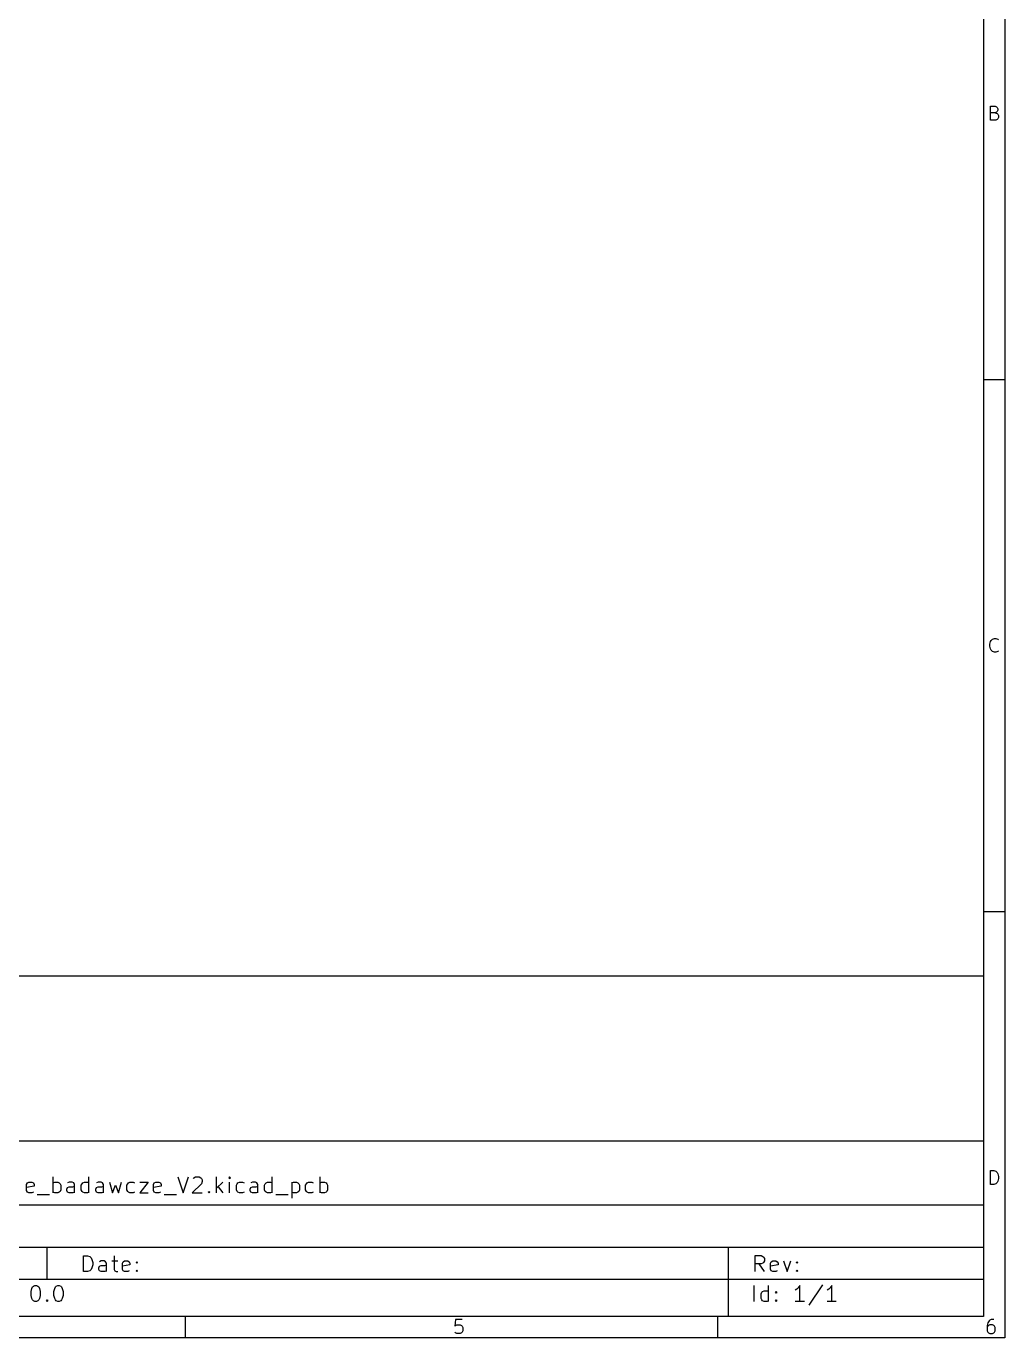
# Model space of a CAD drawing. Extents: x 10 to 287, y -200 to -10.
# Drawn here: x 195.1 to 287, y -200 to -76.8 of the extents above; entities that cross this region are included whole.
import ezdxf

# ---------------------------------------------------------------- set-up
doc = ezdxf.new("R2010")
doc.units = 0
doc.layers.add('BLACK', color=7, linetype='CONTINUOUS')

msp = doc.modelspace()

# ---------------------------------------------------------------- linework, layer by layer
at = {"layer": 'BLACK', "linetype": 'CONTINUOUS'}
for p, q in [((287.0022, -10), (287.0022, -200.0072)), ((285.0022, -12), (285.0022, -198.0072)), ((285.661723, -85.593604), (285.661723, -84.293604)), ((285.661723, -84.293604), (286.095057, -84.293604)), ((286.095057, -84.912652), (285.661723, -84.912652)), ((286.095057, -84.293604), (286.218866, -84.355509)), ((286.218866, -84.850747), (286.095057, -84.912652)), ((286.095057, -84.912652), (286.280771, -84.974557)), ((286.218866, -84.355509), (286.280771, -84.417414)), ((286.280771, -84.788842), (286.218866, -84.850747)), ((286.280771, -84.417414), (286.342676, -84.541223)), ((286.342676, -84.665033), (286.280771, -84.788842)), ((286.280771, -84.974557), (286.342676, -85.036461)), ((286.342676, -84.541223), (286.342676, -84.665033)), ((286.156961, -85.593604), (285.661723, -85.593604)), ((286.280771, -85.5317), (286.156961, -85.593604)), ((286.342676, -85.469795), (286.280771, -85.5317)), ((286.342676, -85.036461), (286.40458, -85.160271)), ((286.40458, -85.345985), (286.342676, -85.469795)), ((286.40458, -85.160271), (286.40458, -85.345985)), ((287.0022, -110), (285.0022, -110)), ((285.847438, -134.355509), (286.033152, -134.293604)), ((286.033152, -134.293604), (286.156961, -134.293604)), ((286.156961, -134.293604), (286.342676, -134.355509)), ((285.599819, -134.850747), (285.661723, -134.603128)), ((285.599819, -135.036461), (285.599819, -134.850747)), ((285.661723, -135.28408), (285.599819, -135.036461)), ((285.661723, -134.603128), (285.723628, -134.479319)), ((285.723628, -135.40789), (285.661723, -135.28408)), ((285.723628, -134.479319), (285.847438, -134.355509)), ((285.847438, -135.5317), (285.723628, -135.40789)), ((286.033152, -135.593604), (285.847438, -135.5317)), ((286.342676, -135.5317), (286.156961, -135.593604)), ((286.342676, -134.355509), (286.40458, -134.417414)), ((286.40458, -135.469795), (286.342676, -135.5317)), ((286.156961, -135.593604), (286.033152, -135.593604)), ((287.0022, -160), (285.0022, -160)), ((177.0022, -166.0072), (285.0022, -166.0072)), ((285.0022, -166.0072), (285.0022, -198.0072)), ((177.0022, -181.5072), (285.0022, -181.5072)), ((285.661723, -185.593604), (285.661723, -184.293604)), ((285.661723, -184.293604), (285.971247, -184.293604)), ((285.971247, -184.293604), (286.156961, -184.355509)), ((286.156961, -184.355509), (286.280771, -184.479319)), ((286.280771, -184.479319), (286.342676, -184.603128)), ((286.342676, -184.603128), (286.40458, -184.850747)), ((195.100884, -185.607614), (195.172312, -185.464757)), ((195.100884, -186.179042), (195.100884, -185.607614)), ((195.81517, -185.750471), (195.100884, -185.893328)), ((195.172312, -185.464757), (195.31517, -185.393328)), ((195.31517, -185.393328), (195.600884, -185.393328)), ((195.600884, -185.393328), (195.743741, -185.464757)), ((195.743741, -185.464757), (195.81517, -185.607614)), ((195.81517, -185.607614), (195.81517, -185.750471)), ((197.600883, -186.393328), (197.600883, -184.893328)), ((197.600883, -185.464757), (197.743741, -185.393328)), ((197.743741, -185.393328), (198.029455, -185.393328)), ((198.029455, -185.393328), (198.172312, -185.464757)), ((198.172312, -185.464757), (198.243741, -185.536185)), ((198.243741, -185.536185), (198.315169, -185.679042)), ((198.315169, -185.679042), (198.315169, -186.107614)), ((198.886598, -186.036185), (198.958026, -185.893328)), ((198.886598, -186.179042), (198.886598, -186.036185)), ((199.100884, -185.393328), (198.958026, -185.464757)), ((198.958026, -185.893328), (199.100884, -185.8219)), ((199.386598, -185.393328), (199.100884, -185.393328)), ((199.100884, -185.8219), (199.458026, -185.8219)), ((199.529455, -185.464757), (199.386598, -185.393328)), ((199.458026, -185.8219), (199.600884, -185.750471)), ((199.600884, -185.607614), (199.529455, -185.464757)), ((199.600884, -186.393328), (199.600884, -185.607614)), ((200.243741, -185.679042), (200.315169, -185.536185)), ((200.243741, -186.107614), (200.243741, -185.679042)), ((200.315169, -185.536185), (200.386598, -185.464757)), ((200.386598, -185.464757), (200.529455, -185.393328)), ((200.529455, -185.393328), (200.815169, -185.393328)), ((200.815169, -185.393328), (200.958027, -185.464757)), ((200.958027, -186.393328), (200.958027, -184.893328)), ((201.600884, -186.036185), (201.672312, -185.893328)), ((201.600884, -186.179042), (201.600884, -186.036185)), ((201.81517, -185.393328), (201.672312, -185.464757)), ((201.672312, -185.893328), (201.81517, -185.8219)), ((202.100884, -185.393328), (201.81517, -185.393328)), ((201.81517, -185.8219), (202.172312, -185.8219)), ((202.243741, -185.464757), (202.100884, -185.393328)), ((202.172312, -185.8219), (202.31517, -185.750471)), ((202.31517, -185.607614), (202.243741, -185.464757)), ((202.31517, -186.393328), (202.31517, -185.607614)), ((202.886598, -185.393328), (203.172313, -186.393328)), ((203.172313, -186.393328), (203.458027, -185.679042)), ((203.458027, -185.679042), (203.743741, -186.393328)), ((203.743741, -186.393328), (204.029455, -185.393328)), ((204.529456, -185.679042), (204.600884, -185.536185)), ((204.529456, -186.107614), (204.529456, -185.679042)), ((204.600884, -185.536185), (204.672313, -185.464757)), ((204.672313, -185.464757), (204.81517, -185.393328)), ((204.81517, -185.393328), (205.100884, -185.393328)), ((205.100884, -185.393328), (205.243742, -185.464757)), ((205.743741, -185.393328), (206.529456, -185.393328)), ((206.529456, -185.393328), (205.743741, -186.393328)), ((207.029456, -185.607614), (207.100884, -185.464757)), ((207.029456, -186.179042), (207.029456, -185.607614)), ((207.743742, -185.750471), (207.029456, -185.893328)), ((207.100884, -185.464757), (207.243742, -185.393328)), ((207.243742, -185.393328), (207.529456, -185.393328)), ((207.529456, -185.393328), (207.672313, -185.464757)), ((207.672313, -185.464757), (207.743742, -185.607614)), ((207.743742, -185.607614), (207.743742, -185.750471)), ((209.31517, -184.893328), (209.81517, -186.393328)), ((209.81517, -186.393328), (210.31517, -184.893328)), ((211.529455, -185.536185), (210.672312, -186.393328)), ((210.743741, -185.036185), (210.815169, -184.964757)), ((210.815169, -184.964757), (210.958027, -184.893328)), ((210.958027, -184.893328), (211.315169, -184.893328)), ((211.315169, -184.893328), (211.458027, -184.964757)), ((211.458027, -184.964757), (211.529455, -185.036185)), ((211.529455, -185.036185), (211.600884, -185.179042)), ((211.600884, -185.3219), (211.529455, -185.536185)), ((211.600884, -185.179042), (211.600884, -185.3219)), ((212.958026, -186.393328), (212.958026, -184.893328)), ((213.529455, -185.393328), (212.958026, -185.964757)), ((213.100884, -185.8219), (213.529455, -186.393328)), ((214.172312, -184.893328), (214.100884, -184.964757)), ((214.100884, -184.964757), (214.172312, -185.036185)), ((214.243741, -184.964757), (214.172312, -184.893328)), ((214.172312, -184.893328), (214.172312, -185.036185)), ((214.172312, -185.036185), (214.243741, -184.964757)), ((214.172312, -186.393328), (214.172312, -185.393328)), ((214.81517, -185.679042), (214.886598, -185.536185)), ((214.81517, -186.107614), (214.81517, -185.679042)), ((214.886598, -185.536185), (214.958027, -185.464757)), ((214.958027, -185.464757), (215.100884, -185.393328)), ((215.100884, -185.393328), (215.386598, -185.393328)), ((215.386598, -185.393328), (215.529456, -185.464757)), ((216.100884, -186.036185), (216.172312, -185.893328)), ((216.100884, -186.179042), (216.100884, -186.036185)), ((216.31517, -185.393328), (216.172312, -185.464757)), ((216.172312, -185.893328), (216.31517, -185.8219)), ((216.600884, -185.393328), (216.31517, -185.393328)), ((216.31517, -185.8219), (216.672312, -185.8219)), ((216.743741, -185.464757), (216.600884, -185.393328)), ((216.672312, -185.8219), (216.81517, -185.750471)), ((216.81517, -185.607614), (216.743741, -185.464757)), ((216.81517, -186.393328), (216.81517, -185.607614)), ((217.458027, -185.679042), (217.529455, -185.536185)), ((217.458027, -186.107614), (217.458027, -185.679042)), ((217.529455, -185.536185), (217.600884, -185.464757)), ((217.600884, -185.464757), (217.743741, -185.393328)), ((217.743741, -185.393328), (218.029455, -185.393328)), ((218.029455, -185.393328), (218.172313, -185.464757)), ((218.172313, -186.393328), (218.172313, -184.893328)), ((220.029455, -185.393328), (220.029455, -186.893328)), ((220.029455, -185.464757), (220.172313, -185.393328)), ((220.172313, -185.393328), (220.458027, -185.393328)), ((220.458027, -185.393328), (220.600884, -185.464757)), ((220.600884, -185.464757), (220.672313, -185.536185)), ((220.672313, -185.536185), (220.743741, -185.679042)), ((220.743741, -185.679042), (220.743741, -186.107614)), ((221.31517, -185.679042), (221.386598, -185.536185)), ((221.31517, -186.107614), (221.31517, -185.679042)), ((221.386598, -185.536185), (221.458027, -185.464757)), ((221.458027, -185.464757), (221.600884, -185.393328)), ((221.600884, -185.393328), (221.886598, -185.393328)), ((221.886598, -185.393328), (222.029456, -185.464757)), ((222.672312, -186.393328), (222.672312, -184.893328)), ((222.672312, -185.464757), (222.81517, -185.393328)), ((222.81517, -185.393328), (223.100884, -185.393328)), ((223.100884, -185.393328), (223.243741, -185.464757)), ((223.243741, -185.464757), (223.31517, -185.536185)), ((223.31517, -185.536185), (223.386598, -185.679042)), ((223.386598, -185.679042), (223.386598, -186.107614)), ((285.971247, -185.593604), (285.661723, -185.593604)), ((286.156961, -185.5317), (285.971247, -185.593604)), ((286.280771, -185.40789), (286.156961, -185.5317)), ((286.342676, -185.28408), (286.280771, -185.40789)), ((286.40458, -185.036461), (286.342676, -185.28408)), ((286.40458, -184.850747), (286.40458, -185.036461)), ((195.172312, -186.3219), (195.100884, -186.179042)), ((195.31517, -186.393328), (195.172312, -186.3219)), ((195.600884, -186.393328), (195.31517, -186.393328)), ((195.743741, -186.3219), (195.600884, -186.393328)), ((196.100884, -186.536185), (197.243741, -186.536185)), ((197.743741, -186.393328), (197.600883, -186.3219)), ((198.029455, -186.393328), (197.743741, -186.393328)), ((198.172312, -186.3219), (198.029455, -186.393328)), ((198.243741, -186.250471), (198.172312, -186.3219)), ((198.315169, -186.107614), (198.243741, -186.250471)), ((198.958026, -186.3219), (198.886598, -186.179042)), ((199.100884, -186.393328), (198.958026, -186.3219)), ((199.458026, -186.393328), (199.100884, -186.393328)), ((199.600884, -186.3219), (199.458026, -186.393328)), ((200.315169, -186.250471), (200.243741, -186.107614)), ((200.386598, -186.3219), (200.315169, -186.250471)), ((200.529455, -186.393328), (200.386598, -186.3219)), ((200.815169, -186.393328), (200.529455, -186.393328)), ((200.958027, -186.3219), (200.815169, -186.393328)), ((201.672312, -186.3219), (201.600884, -186.179042)), ((201.81517, -186.393328), (201.672312, -186.3219)), ((202.172312, -186.393328), (201.81517, -186.393328)), ((202.31517, -186.3219), (202.172312, -186.393328)), ((204.600884, -186.250471), (204.529456, -186.107614)), ((204.672313, -186.3219), (204.600884, -186.250471)), ((204.81517, -186.393328), (204.672313, -186.3219)), ((205.100884, -186.393328), (204.81517, -186.393328)), ((205.243742, -186.3219), (205.100884, -186.393328)), ((205.743741, -186.393328), (206.529456, -186.393328)), ((207.100884, -186.3219), (207.029456, -186.179042)), ((207.243742, -186.393328), (207.100884, -186.3219)), ((207.529456, -186.393328), (207.243742, -186.393328)), ((207.672313, -186.3219), (207.529456, -186.393328)), ((208.029456, -186.536185), (209.172313, -186.536185)), ((210.672312, -186.393328), (211.600884, -186.393328)), ((212.172312, -186.3219), (212.24374, -186.250471)), ((212.24374, -186.393328), (212.172312, -186.3219)), ((212.24374, -186.250471), (212.315169, -186.3219)), ((212.24374, -186.250471), (212.24374, -186.393328)), ((212.315169, -186.3219), (212.24374, -186.393328)), ((214.886598, -186.250471), (214.81517, -186.107614)), ((214.958027, -186.3219), (214.886598, -186.250471)), ((215.100884, -186.393328), (214.958027, -186.3219)), ((215.386598, -186.393328), (215.100884, -186.393328)), ((215.529456, -186.3219), (215.386598, -186.393328)), ((216.172312, -186.3219), (216.100884, -186.179042)), ((216.31517, -186.393328), (216.172312, -186.3219)), ((216.672312, -186.393328), (216.31517, -186.393328)), ((216.81517, -186.3219), (216.672312, -186.393328)), ((217.529455, -186.250471), (217.458027, -186.107614)), ((217.600884, -186.3219), (217.529455, -186.250471)), ((217.743741, -186.393328), (217.600884, -186.3219)), ((218.029455, -186.393328), (217.743741, -186.393328)), ((218.172313, -186.3219), (218.029455, -186.393328)), ((218.529456, -186.536185), (219.672313, -186.536185)), ((220.172313, -186.393328), (220.029455, -186.3219)), ((220.458027, -186.393328), (220.172313, -186.393328)), ((220.600884, -186.3219), (220.458027, -186.393328)), ((220.672313, -186.250471), (220.600884, -186.3219)), ((220.743741, -186.107614), (220.672313, -186.250471)), ((221.386598, -186.250471), (221.31517, -186.107614)), ((221.458027, -186.3219), (221.386598, -186.250471)), ((221.600884, -186.393328), (221.458027, -186.3219)), ((221.886598, -186.393328), (221.600884, -186.393328)), ((222.029456, -186.3219), (221.886598, -186.393328)), ((222.81517, -186.393328), (222.672312, -186.3219)), ((223.100884, -186.393328), (222.81517, -186.393328)), ((223.243741, -186.3219), (223.100884, -186.393328)), ((223.31517, -186.250471), (223.243741, -186.3219)), ((223.386598, -186.107614), (223.31517, -186.250471)), ((177.0022, -187.5072), (285.0022, -187.5072)), ((177.0022, -191.5072), (285.0022, -191.5072)), ((197.0022, -191.5072), (197.0022, -194.5072)), ((261.0022, -191.5072), (261.0022, -198.0072)), ((200.458026, -193.793328), (200.458026, -192.293328)), ((200.458026, -192.293328), (200.815169, -192.293328)), ((200.815169, -192.293328), (201.029455, -192.364757)), ((201.029455, -192.364757), (201.172312, -192.507614)), ((201.172312, -192.507614), (201.243741, -192.650471)), ((201.243741, -193.436185), (201.172312, -193.579042)), ((201.243741, -192.650471), (201.315169, -192.936185)), ((201.315169, -193.150471), (201.243741, -193.436185)), ((201.315169, -192.936185), (201.315169, -193.150471)), ((201.886598, -193.436185), (201.958026, -193.293328)), ((201.886598, -193.579042), (201.886598, -193.436185)), ((202.100884, -192.793328), (201.958026, -192.864757)), ((201.958026, -193.293328), (202.100884, -193.2219)), ((202.386598, -192.793328), (202.100884, -192.793328)), ((202.100884, -193.2219), (202.458026, -193.2219)), ((202.529455, -192.864757), (202.386598, -192.793328)), ((202.458026, -193.2219), (202.600884, -193.150471)), ((202.600884, -193.007614), (202.529455, -192.864757)), ((202.600884, -193.793328), (202.600884, -193.007614)), ((203.100884, -192.793328), (203.672312, -192.793328)), ((203.315169, -192.293328), (203.315169, -193.579042)), ((204.100884, -193.007614), (204.172312, -192.864757)), ((204.100884, -193.579042), (204.100884, -193.007614)), ((204.81517, -193.150471), (204.100884, -193.293328)), ((204.172312, -192.864757), (204.31517, -192.793328)), ((204.31517, -192.793328), (204.600884, -192.793328)), ((204.600884, -192.793328), (204.743741, -192.864757)), ((204.743741, -192.864757), (204.81517, -193.007614)), ((204.81517, -193.007614), (204.81517, -193.150471)), ((205.386598, -192.936185), (205.458026, -192.864757)), ((205.458026, -193.007614), (205.386598, -192.936185)), ((205.458026, -192.864757), (205.529455, -192.936185)), ((205.458026, -192.864757), (205.458026, -193.007614)), ((205.529455, -192.936185), (205.458026, -193.007614)), ((263.55671, -193.785528), (263.55671, -192.285528)), ((263.55671, -192.285528), (264.128139, -192.285528)), ((264.128139, -193.071242), (263.55671, -193.071242)), ((264.413853, -193.785528), (263.913853, -193.071242)), ((264.128139, -192.285528), (264.270996, -192.356957)), ((264.270996, -192.999814), (264.128139, -193.071242)), ((264.270996, -192.356957), (264.342425, -192.428385)), ((264.342425, -192.928385), (264.270996, -192.999814)), ((264.342425, -192.428385), (264.413853, -192.571242)), ((264.413853, -192.785528), (264.342425, -192.928385)), ((264.413853, -192.571242), (264.413853, -192.785528)), ((264.985282, -192.999814), (265.05671, -192.856957)), ((264.985282, -193.571242), (264.985282, -192.999814)), ((265.699568, -193.142671), (264.985282, -193.285528)), ((265.05671, -192.856957), (265.199568, -192.785528)), ((265.199568, -192.785528), (265.485282, -192.785528)), ((265.485282, -192.785528), (265.628139, -192.856957)), ((265.628139, -192.856957), (265.699568, -192.999814)), ((265.699568, -192.999814), (265.699568, -193.142671)), ((266.199567, -192.785528), (266.55671, -193.785528)), ((266.55671, -193.785528), (266.913853, -192.785528)), ((267.413853, -192.928385), (267.485281, -192.856957)), ((267.485281, -192.999814), (267.413853, -192.928385)), ((267.485281, -192.856957), (267.55671, -192.928385)), ((267.485281, -192.856957), (267.485281, -192.999814)), ((267.55671, -192.928385), (267.485281, -192.999814)), ((177.0022, -194.5072), (285.0022, -194.5072)), ((200.815169, -193.793328), (200.458026, -193.793328)), ((201.029455, -193.7219), (200.815169, -193.793328)), ((201.172312, -193.579042), (201.029455, -193.7219)), ((201.958026, -193.7219), (201.886598, -193.579042)), ((202.100884, -193.793328), (201.958026, -193.7219)), ((202.458026, -193.793328), (202.100884, -193.793328)), ((202.600884, -193.7219), (202.458026, -193.793328)), ((203.315169, -193.579042), (203.386598, -193.7219)), ((203.386598, -193.7219), (203.529455, -193.793328)), ((203.529455, -193.793328), (203.672312, -193.793328)), ((204.172312, -193.7219), (204.100884, -193.579042)), ((204.31517, -193.793328), (204.172312, -193.7219)), ((204.600884, -193.793328), (204.31517, -193.793328)), ((204.743741, -193.7219), (204.600884, -193.793328)), ((205.386598, -193.7219), (205.458026, -193.650471)), ((205.458026, -193.793328), (205.386598, -193.7219)), ((205.458026, -193.650471), (205.529455, -193.7219)), ((205.458026, -193.650471), (205.458026, -193.793328)), ((205.529455, -193.7219), (205.458026, -193.793328)), ((265.05671, -193.7141), (264.985282, -193.571242)), ((265.199568, -193.785528), (265.05671, -193.7141)), ((265.485282, -193.785528), (265.199568, -193.785528)), ((265.628139, -193.7141), (265.485282, -193.785528)), ((267.413853, -193.7141), (267.485281, -193.642671)), ((267.485281, -193.785528), (267.413853, -193.7141)), ((267.485281, -193.642671), (267.55671, -193.7141)), ((267.485281, -193.642671), (267.485281, -193.785528)), ((267.55671, -193.7141), (267.485281, -193.785528)), ((195.529456, -195.664757), (195.600884, -195.379042)), ((195.529456, -196.0219), (195.529456, -195.664757)), ((195.600884, -195.379042), (195.672313, -195.236185)), ((195.672313, -195.236185), (195.743742, -195.164757)), ((195.743742, -195.164757), (195.886599, -195.093328)), ((195.886599, -195.093328), (196.029456, -195.093328)), ((196.029456, -195.093328), (196.172313, -195.164757)), ((196.172313, -195.164757), (196.243742, -195.236185)), ((196.243742, -195.236185), (196.31517, -195.379042)), ((196.31517, -195.379042), (196.386599, -195.664757)), ((196.386599, -195.664757), (196.386599, -196.0219)), ((197.672313, -195.664757), (197.743741, -195.379042)), ((197.672313, -196.0219), (197.672313, -195.664757)), ((197.743741, -195.379042), (197.81517, -195.236185)), ((197.81517, -195.236185), (197.886599, -195.164757)), ((197.886599, -195.164757), (198.029456, -195.093328)), ((198.029456, -195.093328), (198.172313, -195.093328)), ((198.172313, -195.093328), (198.31517, -195.164757)), ((198.31517, -195.164757), (198.386599, -195.236185)), ((198.386599, -195.236185), (198.458027, -195.379042)), ((198.458027, -195.379042), (198.529456, -195.664757)), ((198.529456, -195.664757), (198.529456, -196.0219)), ((263.458026, -196.593328), (263.458026, -195.093328)), ((264.100884, -195.879042), (264.172312, -195.736185)), ((264.100884, -196.307614), (264.100884, -195.879042)), ((264.172312, -195.736185), (264.243741, -195.664757)), ((264.243741, -195.664757), (264.386598, -195.593328)), ((264.386598, -195.593328), (264.672312, -195.593328)), ((264.672312, -195.593328), (264.81517, -195.664757)), ((264.81517, -196.593328), (264.81517, -195.093328)), ((265.458027, -195.736185), (265.529455, -195.664757)), ((265.529455, -195.807614), (265.458027, -195.736185)), ((265.529455, -195.664757), (265.600884, -195.736185)), ((265.529455, -195.664757), (265.529455, -195.807614)), ((265.600884, -195.736185), (265.529455, -195.807614)), ((267.458027, -195.450471), (267.31517, -195.5219)), ((267.600884, -195.307614), (267.458027, -195.450471)), ((267.743741, -195.093328), (267.600884, -195.307614)), ((267.743741, -196.593328), (267.743741, -195.093328)), ((269.886598, -195.0219), (268.600884, -196.950471)), ((270.458027, -195.450471), (270.31517, -195.5219)), ((270.600884, -195.307614), (270.458027, -195.450471)), ((270.743741, -195.093328), (270.600884, -195.307614)), ((270.743741, -196.593328), (270.743741, -195.093328)), ((195.600884, -196.307614), (195.529456, -196.0219)), ((195.672313, -196.450471), (195.600884, -196.307614)), ((195.743742, -196.5219), (195.672313, -196.450471)), ((195.886599, -196.593328), (195.743742, -196.5219)), ((196.029456, -196.593328), (195.886599, -196.593328)), ((196.172313, -196.5219), (196.029456, -196.593328)), ((196.243742, -196.450471), (196.172313, -196.5219)), ((196.31517, -196.307614), (196.243742, -196.450471)), ((196.386599, -196.0219), (196.31517, -196.307614)), ((196.958027, -196.5219), (197.029455, -196.450471)), ((197.029455, -196.593328), (196.958027, -196.5219)), ((197.029455, -196.450471), (197.100884, -196.5219)), ((197.029455, -196.450471), (197.029455, -196.593328)), ((197.100884, -196.5219), (197.029455, -196.593328)), ((197.743741, -196.307614), (197.672313, -196.0219)), ((197.81517, -196.450471), (197.743741, -196.307614)), ((197.886599, -196.5219), (197.81517, -196.450471)), ((198.029456, -196.593328), (197.886599, -196.5219)), ((198.172313, -196.593328), (198.029456, -196.593328)), ((198.31517, -196.5219), (198.172313, -196.593328)), ((198.386599, -196.450471), (198.31517, -196.5219)), ((198.458027, -196.307614), (198.386599, -196.450471)), ((198.529456, -196.0219), (198.458027, -196.307614)), ((264.172312, -196.450471), (264.100884, -196.307614)), ((264.243741, -196.5219), (264.172312, -196.450471)), ((264.386598, -196.593328), (264.243741, -196.5219)), ((264.672312, -196.593328), (264.386598, -196.593328)), ((264.81517, -196.5219), (264.672312, -196.593328)), ((265.458027, -196.5219), (265.529455, -196.450471)), ((265.529455, -196.593328), (265.458027, -196.5219)), ((265.529455, -196.450471), (265.600884, -196.5219)), ((265.529455, -196.450471), (265.529455, -196.593328)), ((265.600884, -196.5219), (265.529455, -196.593328)), ((268.172313, -196.593328), (267.31517, -196.593328)), ((271.172313, -196.593328), (270.31517, -196.593328)), ((285.0022, -198.0072), (12, -198.0072)), ((285.0022, -198.0072), (177.0022, -198.0072)), ((210, -198.0072), (210, -200.0072)), ((235.408207, -198.300804), (235.346303, -198.919852)), ((236.027255, -198.300804), (235.408207, -198.300804)), ((260, -198.0072), (260, -200.0072)), ((285.593922, -198.362709), (285.532017, -198.424614)), ((285.717731, -198.300804), (285.593922, -198.362709)), ((285.96535, -198.300804), (285.717731, -198.300804)), ((235.346303, -198.919852), (235.408207, -198.857947)), ((235.408207, -199.5389), (235.346303, -199.476995)), ((235.408207, -198.857947), (235.532017, -198.796042)), ((235.532017, -199.600804), (235.408207, -199.5389)), ((235.532017, -198.796042), (235.841541, -198.796042)), ((235.841541, -199.600804), (235.532017, -199.600804)), ((235.841541, -198.796042), (235.96535, -198.857947)), ((235.96535, -199.5389), (235.841541, -199.600804)), ((235.96535, -198.857947), (236.027255, -198.919852)), ((236.027255, -199.476995), (235.96535, -199.5389)), ((236.027255, -198.919852), (236.08916, -199.043661)), ((236.08916, -199.353185), (236.027255, -199.476995)), ((236.08916, -199.043661), (236.08916, -199.353185)), ((285.408207, -198.610328), (285.346303, -198.857947)), ((285.346303, -198.857947), (285.346303, -199.353185)), ((285.408207, -198.919852), (285.346303, -199.043661)), ((285.346303, -199.353185), (285.408207, -199.476995)), ((285.532017, -198.424614), (285.408207, -198.610328)), ((285.470112, -198.857947), (285.408207, -198.919852)), ((285.408207, -199.476995), (285.470112, -199.5389)), ((285.593922, -198.796042), (285.470112, -198.857947)), ((285.470112, -199.5389), (285.593922, -199.600804)), ((285.841541, -198.796042), (285.593922, -198.796042)), ((285.593922, -199.600804), (285.841541, -199.600804)), ((285.96535, -198.857947), (285.841541, -198.796042)), ((285.841541, -199.600804), (285.96535, -199.5389)), ((286.027255, -198.919852), (285.96535, -198.857947)), ((285.96535, -199.5389), (286.027255, -199.476995)), ((286.08916, -199.043661), (286.027255, -198.919852)), ((286.027255, -199.476995), (286.08916, -199.353185)), ((286.08916, -199.353185), (286.08916, -199.043661)), ((287.0022, -200.0072), (10, -200.0072))]:
    msp.add_line(p, q, dxfattribs=at)

doc.saveas('drawing.dxf')
